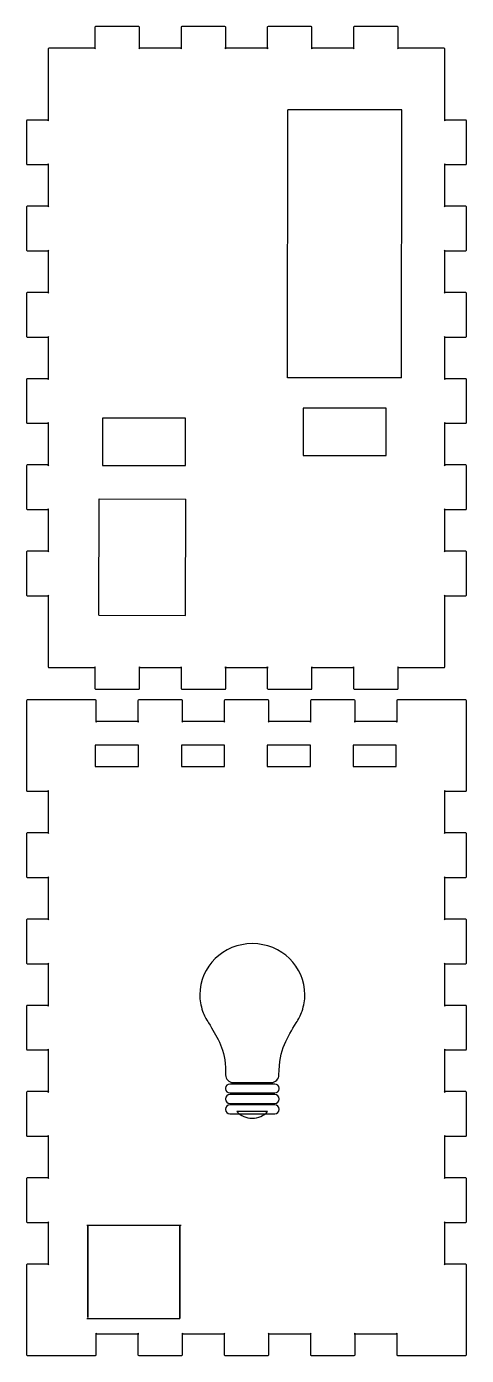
# Model space of a CAD drawing. Extents: x 1 to 189, y -9689 to -9400.
# Drawn here: x 1.1 to 62.3, y -9584.5 to -9399.6 of the extents above; entities that cross this region are included whole.
import ezdxf

# ---------------------------------------------------------------- set-up
doc = ezdxf.new("R2010")
doc.units = 0
doc.layers.get('0').update_dxf_attribs({"linetype": 'CONTINUOUS'})

msp = doc.modelspace()

# ---------------------------------------------------------------- linework, layer by layer
at = {"color": 7}
for points in [[(10.6, -9399.700792), (10.6, -9402.700792)], [(16.701563, -9399.599229), (10.701563, -9399.599229)], [(16.803125, -9402.700792), (16.803125, -9399.700792)], [(22.6, -9399.700792), (22.6, -9402.700792)], [(28.701563, -9399.599229), (22.701563, -9399.599229)], [(28.803125, -9402.700792), (28.803125, -9399.700792)], [(34.6, -9399.700792), (34.6, -9402.700792)], [(40.701563, -9399.599229), (34.701563, -9399.599229)], [(40.803125, -9402.700792), (40.803125, -9399.700792)], [(46.6, -9399.700792), (46.6, -9402.700792)], [(52.701563, -9399.599229), (46.701563, -9399.599229)], [(52.803125, -9402.700792), (52.803125, -9399.700792)], [(4.1, -9402.700792), (4.1, -9402.700792), (4.1, -9412.700792)], [(10.701563, -9402.599229), (4.201563, -9402.599229)], [(22.701563, -9402.599229), (16.701563, -9402.599229)], [(34.701563, -9402.599229), (28.701563, -9402.599229)], [(46.701563, -9402.599229), (40.701563, -9402.599229)], [(59.201563, -9402.599229), (59.201563, -9402.599229), (52.701563, -9402.599229)], [(59.303125, -9412.700792), (59.303125, -9402.700792)], [(37.387889, -9448.47281), (37.438889, -9411.17361)], [(53.31449, -9411.17361), (37.438889, -9411.17361)], [(53.263491, -9448.47281), (53.314491, -9411.17361)], [(1.1, -9412.700792), (1.1, -9418.700792)], [(4.201563, -9412.599229), (1.201563, -9412.599229)], [(62.201563, -9412.599229), (59.201563, -9412.599229)], [(62.303125, -9418.700792), (62.303125, -9412.700792)], [(1.201563, -9418.802354), (4.201563, -9418.802354)], [(4.1, -9418.700792), (4.1, -9424.700792)], [(59.201563, -9418.802354), (62.201563, -9418.802354)], [(59.303125, -9424.700792), (59.303125, -9418.700792)], [(1.1, -9424.700792), (1.1, -9430.700792)], [(4.201563, -9424.599229), (1.201563, -9424.599229)], [(62.201563, -9424.599229), (59.201563, -9424.599229)], [(62.303125, -9430.700792), (62.303125, -9424.700792)], [(1.201563, -9430.802354), (4.201563, -9430.802354)], [(4.1, -9430.700792), (4.1, -9436.700792)], [(59.201563, -9430.802354), (62.201563, -9430.802354)], [(59.303125, -9436.700792), (59.303125, -9430.700792)], [(1.1, -9436.700792), (1.1, -9442.700792)], [(4.201563, -9436.599229), (1.201563, -9436.599229)], [(62.201563, -9436.599229), (59.201563, -9436.599229)], [(62.303125, -9442.700792), (62.303125, -9436.700792)], [(1.201563, -9442.802354), (4.201563, -9442.802354)], [(4.1, -9442.700792), (4.1, -9448.700792)], [(59.201563, -9442.802354), (62.201563, -9442.802354)], [(59.303125, -9448.700792), (59.303125, -9442.700792)], [(53.263491, -9448.47281), (37.387886, -9448.47281)], [(1.1, -9448.700792), (1.1, -9454.700792)], [(4.201563, -9448.599229), (1.201563, -9448.599229)], [(62.201563, -9448.599229), (59.201563, -9448.599229)], [(62.303125, -9454.700792), (62.303125, -9448.700792)], [(1.201563, -9454.802354), (4.201563, -9454.802354)], [(4.1, -9454.700792), (4.1, -9460.700792)], [(59.201563, -9454.802354), (62.201563, -9454.802354)], [(59.303125, -9460.700792), (59.303125, -9454.700792)], [(1.1, -9460.700792), (1.1, -9466.700792)], [(4.201563, -9460.599229), (1.201563, -9460.599229)], [(62.201563, -9460.599229), (59.201563, -9460.599229)], [(62.303125, -9466.700792), (62.303125, -9460.700792)], [(1.201563, -9466.802354), (4.201563, -9466.802354)], [(4.1, -9466.700792), (4.1, -9472.700792)], [(11.148221, -9481.47541), (11.198221, -9465.30501)], [(11.19822, -9465.30501), (23.249012, -9465.35601)], [(23.199011, -9481.52641), (23.249011, -9465.35601)], [(59.201563, -9466.802354), (62.201563, -9466.802354)], [(59.303125, -9472.700792), (59.303125, -9466.700792)], [(1.1, -9472.700792), (1.1, -9478.700792)], [(4.201563, -9472.599229), (1.201563, -9472.599229)], [(62.201563, -9472.599229), (59.201563, -9472.599229)], [(62.303125, -9478.700792), (62.303125, -9472.700792)], [(1.201563, -9478.802354), (4.201563, -9478.802354)], [(4.1, -9478.700792), (4.100001, -9488.700792)], [(59.201563, -9478.802354), (62.201563, -9478.802354)], [(59.303125, -9488.700792), (59.303125, -9488.700792), (59.303125, -9478.700792)], [(11.148221, -9481.47541), (23.199011, -9481.52641)], [(4.201563, -9488.802354), (10.701563, -9488.802354)], [(10.600001, -9488.700792), (10.600001, -9491.700792)], [(16.701563, -9488.802354), (22.701563, -9488.802354)], [(16.803126, -9491.700792), (16.803126, -9488.700792)], [(22.600001, -9488.700792), (22.600001, -9491.700792)], [(28.701563, -9488.802354), (34.701563, -9488.802354)], [(28.803125, -9491.700792), (28.803125, -9488.700792)], [(34.600001, -9488.700792), (34.600001, -9491.700792)], [(40.701563, -9488.802354), (46.701563, -9488.802354)], [(40.803125, -9491.700792), (40.803125, -9488.700792)], [(46.600001, -9488.700792), (46.600001, -9491.700792)], [(52.701563, -9488.802354), (59.201563, -9488.802354)], [(52.803125, -9491.700792), (52.803125, -9488.700792)], [(10.701563, -9491.802354), (16.701563, -9491.802354)], [(22.701563, -9491.802354), (28.701563, -9491.802354)], [(34.701563, -9491.802354), (40.701563, -9491.802354)], [(46.701563, -9491.802354), (52.701563, -9491.802354)], [(1.100001, -9493.399992), (1.100001, -9496.399992), (1.100001, -9505.899992)], [(10.701564, -9493.298429), (4.201564, -9493.298429), (1.201564, -9493.298429)], [(10.803126, -9496.399992), (10.803126, -9493.399992)], [(16.600001, -9493.399992), (16.600001, -9496.399992)], [(22.701564, -9493.298429), (16.701564, -9493.298429)], [(22.803126, -9496.399992), (22.803126, -9493.399992)], [(28.600001, -9493.399992), (28.600001, -9496.399992)], [(34.701564, -9493.298429), (28.701564, -9493.298429)], [(34.803126, -9496.399992), (34.803126, -9493.399992)], [(40.600001, -9493.399992), (40.600001, -9496.399992)], [(46.701564, -9493.298429), (40.701564, -9493.298429)], [(46.803126, -9496.399992), (46.803126, -9493.399992)], [(52.600001, -9493.399992), (52.600001, -9496.399992)], [(62.201564, -9493.298429), (59.201564, -9493.298429), (52.701564, -9493.298429)], [(62.303126, -9505.899992), (62.303126, -9496.399992), (62.303126, -9493.399992)], [(16.701564, -9496.298429), (10.701564, -9496.298429)], [(28.701564, -9496.298429), (22.701564, -9496.298429)], [(40.701564, -9496.298429), (34.701564, -9496.298429)], [(52.701564, -9496.298429), (46.701564, -9496.298429)], [(1.201564, -9506.001554), (4.201564, -9506.001554)], [(4.100001, -9505.899992), (4.100001, -9511.899992)], [(59.201564, -9506.001554), (62.201564, -9506.001554)], [(59.303126, -9511.899992), (59.303126, -9505.899992)], [(1.100001, -9511.899992), (1.100001, -9517.899992)], [(4.201564, -9511.798429), (1.201564, -9511.798429)], [(62.201564, -9511.798429), (59.201564, -9511.798429)], [(62.303126, -9517.899992), (62.303126, -9511.899992)], [(1.201564, -9518.001554), (4.201564, -9518.001554)], [(4.100001, -9517.899992), (4.100001, -9523.899992)], [(59.201564, -9518.001554), (62.201564, -9518.001554)], [(59.303126, -9523.899992), (59.303126, -9517.899992)], [(1.100001, -9523.899992), (1.100001, -9529.899992)], [(4.201564, -9523.798429), (1.201564, -9523.798429)], [(62.201564, -9523.798429), (59.201564, -9523.798429)], [(62.303126, -9529.899992), (62.303126, -9523.899992)], [(1.201564, -9530.001554), (4.201564, -9530.001554)], [(4.100001, -9529.899992), (4.100001, -9535.899992)], [(59.201564, -9530.001554), (62.201564, -9530.001554)], [(59.303126, -9535.899992), (59.303126, -9529.899992)], [(1.100001, -9535.899992), (1.100001, -9541.899992)], [(4.201564, -9535.798429), (1.201564, -9535.798429)], [(25.584, -9536.602458), (25.582936, -9536.602458)], [(39.444302, -9536.602458), (39.443238, -9536.602458)], [(62.201564, -9535.798429), (59.201564, -9535.798429)], [(62.303126, -9541.899992), (62.303126, -9535.899992)], [(1.201564, -9542.001554), (4.201564, -9542.001554)], [(4.100001, -9541.899992), (4.100001, -9547.899992)], [(59.201564, -9542.001554), (62.201564, -9542.001554)], [(59.303126, -9547.899992), (59.303126, -9541.899992)], [(28.789162, -9544.42143), (28.789162, -9545.479323)], [(1.100001, -9547.899992), (1.100001, -9553.899992)], [(4.201564, -9547.798429), (1.201564, -9547.798429)], [(28.789162, -9547.328256), (28.789162, -9547.391349)], [(35.631947, -9546.739113), (29.395078, -9546.739113)], [(29.395078, -9547.980492), (35.631947, -9547.980492)], [(35.631947, -9548.187147), (29.395078, -9548.187147)], [(29.854356, -9546.531837), (35.136701, -9546.531837)], [(36.238076, -9547.391349), (36.238076, -9547.328256)], [(62.201564, -9547.798429), (59.201564, -9547.798429)], [(62.303126, -9553.899992), (62.303126, -9547.899992)], [(28.789162, -9548.776291), (28.789162, -9548.839383)], [(29.395078, -9549.428527), (35.631947, -9549.428527)], [(35.631947, -9549.635182), (29.395078, -9549.635182)], [(36.238076, -9548.839383), (36.238076, -9548.776291)], [(28.789162, -9550.224325), (28.789162, -9550.287418)], [(29.395078, -9550.876561), (35.631947, -9550.876561)], [(34.628259, -9550.554462), (30.362798, -9550.554462)], [(36.238076, -9550.287418), (36.238076, -9550.224325)], [(4.100001, -9553.899992), (4.100001, -9559.899992)], [(59.303126, -9559.899992), (59.303126, -9553.899992)], [(1.201564, -9554.001554), (4.201564, -9554.001554)], [(59.201564, -9554.001554), (62.201564, -9554.001554)], [(1.100001, -9559.899992), (1.100001, -9565.899992)], [(4.201564, -9559.798429), (1.201564, -9559.798429)], [(62.201564, -9559.798429), (59.201564, -9559.798429)], [(62.303126, -9565.899992), (62.303126, -9559.899992)], [(1.201564, -9566.001554), (4.201564, -9566.001554)], [(4.100001, -9565.899992), (4.100001, -9571.899992)], [(9.479393, -9566.392254), (22.597829, -9566.392254)], [(59.201564, -9566.001554), (62.201564, -9566.001554)], [(59.303126, -9571.899992), (59.303126, -9565.899992)], [(1.100001, -9571.899992), (1.100001, -9581.399992), (1.100002, -9584.399992)], [(4.201564, -9571.798429), (1.201564, -9571.798429)], [(62.201564, -9571.798429), (59.201564, -9571.798429)], [(62.303126, -9584.399992), (62.303126, -9581.399992), (62.303126, -9571.899992)], [(9.474847, -9579.341554), (22.436189, -9579.341554)], [(10.701564, -9581.501554), (16.701564, -9581.501554)], [(10.803126, -9584.399992), (10.803126, -9581.399992)], [(16.600002, -9581.399992), (16.600002, -9584.399992)], [(22.701564, -9581.501554), (28.701564, -9581.501554)], [(22.803126, -9584.399992), (22.803126, -9581.399992)], [(28.600002, -9581.399992), (28.600002, -9584.399992)], [(34.701564, -9581.501554), (40.701564, -9581.501554)], [(34.803126, -9584.399992), (34.803126, -9581.399992)], [(40.600002, -9581.399992), (40.600002, -9584.399992)], [(46.701564, -9581.501554), (52.701564, -9581.501554)], [(46.803126, -9584.399992), (46.803126, -9581.399992)], [(52.600002, -9581.399992), (52.600002, -9584.399992)], [(1.201564, -9584.501554), (4.201564, -9584.501554)], [(4.201564, -9584.501554), (10.701564, -9584.501554)], [(16.701564, -9584.501554), (22.701564, -9584.501554)], [(28.701564, -9584.501554), (34.701564, -9584.501554)], [(40.701564, -9584.501554), (46.701564, -9584.501554)], [(52.701564, -9584.501554), (59.201564, -9584.501554), (62.201564, -9584.501554)]]:
    msp.add_lwpolyline(points, dxfattribs=at)
for points in [[(39.590624, -9459.30061), (51.146822, -9459.30061), (51.146822, -9452.70641), (39.590624, -9452.70641)], [(11.645647, -9460.66341), (23.201854, -9460.66341), (23.201854, -9454.06921), (11.645647, -9454.06921)], [(4.201563, -9488.802354)], [(16.65733, -9499.575154), (10.657323, -9499.575154), (10.657323, -9502.575154), (16.65733, -9502.575154)], [(28.657344, -9499.575154), (22.657333, -9499.575154), (22.657333, -9502.575154), (28.657344, -9502.575154)], [(40.600001, -9499.575154), (34.600004, -9499.575154), (34.600004, -9502.575154), (40.600001, -9502.575154)], [(52.546941, -9499.575154), (46.54694, -9499.575154), (46.54694, -9502.575154), (52.546941, -9502.575154)], [(39.444302, -9536.602458)], [(32.495529, -9551.482446)], [(9.641656, -9566.392254), (9.641656, -9579.222754)], [(22.436189, -9566.392254), (22.436189, -9579.341554)]]:
    msp.add_lwpolyline(points, close=True, dxfattribs=at)
for points in [[(10.701563, -9399.599229), (10.646875, -9399.599229), (10.6, -9399.642199), (10.6, -9399.700792)], [(16.803125, -9399.700792), (16.803125, -9399.646102), (16.760155, -9399.599229), (16.701563, -9399.599229)], [(22.701563, -9399.599229), (22.646873, -9399.599229), (22.6, -9399.642199), (22.6, -9399.700792)], [(28.803125, -9399.700792), (28.803125, -9399.646102), (28.760155, -9399.599229), (28.701563, -9399.599229)], [(34.701563, -9399.599229), (34.646873, -9399.599229), (34.6, -9399.642199), (34.6, -9399.700792)], [(40.803125, -9399.700792), (40.803125, -9399.646102), (40.760155, -9399.599229), (40.701563, -9399.599229)], [(46.701563, -9399.599229), (46.646873, -9399.599229), (46.6, -9399.642199), (46.6, -9399.700792)], [(52.803125, -9399.700792), (52.803125, -9399.646102), (52.760155, -9399.599229), (52.701563, -9399.599229)], [(4.201563, -9402.599229), (4.146875, -9402.599229), (4.1, -9402.642199), (4.1, -9402.700792)], [(10.6, -9402.700792), (10.6, -9402.646102), (10.642969, -9402.599229), (10.701563, -9402.599229)], [(16.701563, -9402.599229), (16.756253, -9402.599229), (16.803125, -9402.642199), (16.803125, -9402.700792)], [(22.6, -9402.700792), (22.6, -9402.646102), (22.64297, -9402.599229), (22.701563, -9402.599229)], [(28.701563, -9402.599229), (28.756253, -9402.599229), (28.803125, -9402.642199), (28.803125, -9402.700792)], [(34.6, -9402.700792), (34.6, -9402.646102), (34.64297, -9402.599229), (34.701563, -9402.599229)], [(40.701563, -9402.599229), (40.756253, -9402.599229), (40.803125, -9402.642199), (40.803125, -9402.700792)], [(46.6, -9402.700792), (46.6, -9402.646102), (46.64297, -9402.599229), (46.701563, -9402.599229)], [(52.701563, -9402.599229), (52.756253, -9402.599229), (52.803125, -9402.642199), (52.803125, -9402.700792)], [(59.303125, -9402.700792), (59.303125, -9402.646102), (59.260155, -9402.599229), (59.201563, -9402.599229)], [(1.201563, -9412.599229), (1.146875, -9412.599229), (1.1, -9412.642199), (1.1, -9412.700792)], [(4.1, -9412.700792), (4.1, -9412.646102), (4.142969, -9412.599229), (4.201563, -9412.599229)], [(59.201563, -9412.599229), (59.256253, -9412.599229), (59.303125, -9412.642199), (59.303125, -9412.700792)], [(62.303125, -9412.700792), (62.303125, -9412.646102), (62.260155, -9412.599229), (62.201563, -9412.599229)], [(1.1, -9418.700792), (1.1, -9418.755479), (1.142969, -9418.802354), (1.201563, -9418.802354)], [(4.201563, -9418.802354), (4.146875, -9418.802354), (4.1, -9418.759384), (4.1, -9418.700792)], [(59.303125, -9418.700792), (59.303125, -9418.755479), (59.260157, -9418.802354), (59.201563, -9418.802354)], [(62.201563, -9418.802354), (62.256253, -9418.802354), (62.303125, -9418.759384), (62.303125, -9418.700792)], [(1.201563, -9424.599229), (1.146875, -9424.599229), (1.1, -9424.642199), (1.1, -9424.700792)], [(4.1, -9424.700792), (4.1, -9424.646102), (4.142969, -9424.599229), (4.201563, -9424.599229)], [(59.201563, -9424.599229), (59.256253, -9424.599229), (59.303125, -9424.642199), (59.303125, -9424.700792)], [(62.303125, -9424.700792), (62.303125, -9424.646102), (62.260155, -9424.599229), (62.201563, -9424.599229)], [(1.1, -9430.700792), (1.1, -9430.755479), (1.142969, -9430.802354), (1.201563, -9430.802354)], [(4.201563, -9430.802354), (4.146875, -9430.802354), (4.1, -9430.759384), (4.1, -9430.700792)], [(59.303125, -9430.700792), (59.303125, -9430.755479), (59.260157, -9430.802354), (59.201563, -9430.802354)], [(62.201563, -9430.802354), (62.256253, -9430.802354), (62.303125, -9430.759384), (62.303125, -9430.700792)], [(1.201563, -9436.599229), (1.146875, -9436.599229), (1.1, -9436.642199), (1.1, -9436.700792)], [(4.1, -9436.700792), (4.1, -9436.646102), (4.142969, -9436.599229), (4.201563, -9436.599229)], [(59.201563, -9436.599229), (59.256253, -9436.599229), (59.303125, -9436.642199), (59.303125, -9436.700792)], [(62.303125, -9436.700792), (62.303125, -9436.646102), (62.260155, -9436.599229), (62.201563, -9436.599229)], [(1.1, -9442.700792), (1.1, -9442.755479), (1.142969, -9442.802354), (1.201563, -9442.802354)], [(4.201563, -9442.802354), (4.146875, -9442.802354), (4.1, -9442.759384), (4.1, -9442.700792)], [(59.303125, -9442.700792), (59.303125, -9442.755479), (59.260157, -9442.802354), (59.201563, -9442.802354)], [(62.201563, -9442.802354), (62.256253, -9442.802354), (62.303125, -9442.759384), (62.303125, -9442.700792)], [(1.201563, -9448.599229), (1.146875, -9448.599229), (1.1, -9448.642199), (1.1, -9448.700792)], [(4.1, -9448.700792), (4.1, -9448.646102), (4.142969, -9448.599229), (4.201563, -9448.599229)], [(59.201563, -9448.599229), (59.256253, -9448.599229), (59.303125, -9448.642199), (59.303125, -9448.700792)], [(62.303125, -9448.700792), (62.303125, -9448.646102), (62.260155, -9448.599229), (62.201563, -9448.599229)], [(1.1, -9454.700792), (1.1, -9454.755479), (1.142969, -9454.802354), (1.201563, -9454.802354)], [(4.201563, -9454.802354), (4.146875, -9454.802354), (4.1, -9454.759384), (4.1, -9454.700792)], [(59.303125, -9454.700792), (59.303125, -9454.755479), (59.260157, -9454.802354), (59.201563, -9454.802354)], [(62.201563, -9454.802354), (62.256253, -9454.802354), (62.303125, -9454.759384), (62.303125, -9454.700792)], [(1.201563, -9460.599229), (1.146875, -9460.599229), (1.1, -9460.642199), (1.1, -9460.700792)], [(4.1, -9460.700792), (4.1, -9460.646102), (4.142969, -9460.599229), (4.201563, -9460.599229)], [(59.201563, -9460.599229), (59.256253, -9460.599229), (59.303125, -9460.642199), (59.303125, -9460.700792)], [(62.303125, -9460.700792), (62.303125, -9460.646102), (62.260155, -9460.599229), (62.201563, -9460.599229)], [(1.1, -9466.700792), (1.1, -9466.755479), (1.142969, -9466.802354), (1.201563, -9466.802354)], [(4.201563, -9466.802354), (4.146875, -9466.802354), (4.1, -9466.759384), (4.1, -9466.700792)], [(59.303125, -9466.700792), (59.303125, -9466.755479), (59.260157, -9466.802354), (59.201563, -9466.802354)], [(62.201563, -9466.802354), (62.256253, -9466.802354), (62.303125, -9466.759384), (62.303125, -9466.700792)], [(1.201563, -9472.599229), (1.146875, -9472.599229), (1.1, -9472.642199), (1.1, -9472.700792)], [(4.1, -9472.700792), (4.1, -9472.646102), (4.142969, -9472.599229), (4.201563, -9472.599229)], [(59.201563, -9472.599229), (59.256253, -9472.599229), (59.303125, -9472.642199), (59.303125, -9472.700792)], [(62.303125, -9472.700792), (62.303125, -9472.646102), (62.260155, -9472.599229), (62.201563, -9472.599229)], [(1.1, -9478.700792), (1.1, -9478.755479), (1.142969, -9478.802354), (1.201563, -9478.802354)], [(4.201563, -9478.802354), (4.146875, -9478.802354), (4.1, -9478.759384), (4.1, -9478.700792)], [(59.303125, -9478.700792), (59.303125, -9478.755479), (59.260157, -9478.802354), (59.201563, -9478.802354)], [(62.201563, -9478.802354), (62.256253, -9478.802354), (62.303125, -9478.759384), (62.303125, -9478.700792)], [(4.100001, -9488.700792), (4.100001, -9488.755479), (4.142969, -9488.802354), (4.201563, -9488.802354)], [(10.701563, -9488.802354), (10.646875, -9488.802354), (10.600001, -9488.759385), (10.600001, -9488.700792)], [(16.803126, -9488.700792), (16.803126, -9488.755479), (16.760157, -9488.802354), (16.701563, -9488.802354)], [(22.701563, -9488.802354), (22.646873, -9488.802354), (22.600001, -9488.759385), (22.600001, -9488.700792)], [(28.803125, -9488.700792), (28.803125, -9488.755479), (28.760157, -9488.802354), (28.701563, -9488.802354)], [(34.701563, -9488.802354), (34.646873, -9488.802354), (34.600001, -9488.759385), (34.600001, -9488.700792)], [(40.803125, -9488.700792), (40.803125, -9488.755479), (40.760157, -9488.802354), (40.701563, -9488.802354)], [(46.701563, -9488.802354), (46.646873, -9488.802354), (46.600001, -9488.759385), (46.600001, -9488.700792)], [(52.803125, -9488.700792), (52.803125, -9488.755479), (52.760157, -9488.802354), (52.701563, -9488.802354)], [(59.201563, -9488.802354), (59.256253, -9488.802354), (59.303125, -9488.759385), (59.303125, -9488.700792)], [(10.600001, -9491.700792), (10.600001, -9491.755479), (10.642969, -9491.802354), (10.701563, -9491.802354)], [(16.701563, -9491.802354), (16.756253, -9491.802354), (16.803126, -9491.759385), (16.803126, -9491.700792)], [(22.600001, -9491.700792), (22.600001, -9491.755479), (22.642969, -9491.802354), (22.701563, -9491.802354)], [(28.701563, -9491.802354), (28.756253, -9491.802354), (28.803125, -9491.759385), (28.803125, -9491.700792)], [(34.600001, -9491.700792), (34.600001, -9491.755479), (34.642969, -9491.802354), (34.701563, -9491.802354)], [(40.701563, -9491.802354), (40.756253, -9491.802354), (40.803125, -9491.759385), (40.803125, -9491.700792)], [(46.600001, -9491.700792), (46.600001, -9491.755479), (46.642969, -9491.802354), (46.701563, -9491.802354)], [(52.701563, -9491.802354), (52.756253, -9491.802354), (52.803125, -9491.759385), (52.803125, -9491.700792)], [(1.201564, -9493.298429), (1.146876, -9493.298429), (1.100001, -9493.341399), (1.100001, -9493.399992)], [(10.803126, -9493.399992), (10.803126, -9493.345302), (10.760158, -9493.298429), (10.701564, -9493.298429)], [(16.701564, -9493.298429), (16.646874, -9493.298429), (16.600001, -9493.341399), (16.600001, -9493.399992)], [(22.803126, -9493.399992), (22.803126, -9493.345302), (22.760156, -9493.298429), (22.701564, -9493.298429)], [(28.701564, -9493.298429), (28.646874, -9493.298429), (28.600001, -9493.341399), (28.600001, -9493.399992)], [(34.803126, -9493.399992), (34.803126, -9493.345302), (34.760156, -9493.298429), (34.701564, -9493.298429)], [(40.701564, -9493.298429), (40.646874, -9493.298429), (40.600001, -9493.341399), (40.600001, -9493.399992)], [(46.803126, -9493.399992), (46.803126, -9493.345302), (46.760156, -9493.298429), (46.701564, -9493.298429)], [(52.701564, -9493.298429), (52.646874, -9493.298429), (52.600001, -9493.341399), (52.600001, -9493.399992)], [(62.303126, -9493.399992), (62.303126, -9493.345302), (62.260156, -9493.298429), (62.201564, -9493.298429)], [(10.701564, -9496.298429), (10.756251, -9496.298429), (10.803126, -9496.341399), (10.803126, -9496.399992)], [(16.600001, -9496.399992), (16.600001, -9496.345302), (16.642971, -9496.298429), (16.701564, -9496.298429)], [(22.701564, -9496.298429), (22.756254, -9496.298429), (22.803126, -9496.341399), (22.803126, -9496.399992)], [(28.600001, -9496.399992), (28.600001, -9496.345302), (28.642971, -9496.298429), (28.701564, -9496.298429)], [(34.701564, -9496.298429), (34.756254, -9496.298429), (34.803126, -9496.341399), (34.803126, -9496.399992)], [(40.600001, -9496.399992), (40.600001, -9496.345302), (40.642971, -9496.298429), (40.701564, -9496.298429)], [(46.701564, -9496.298429), (46.756254, -9496.298429), (46.803126, -9496.341399), (46.803126, -9496.399992)], [(52.600001, -9496.399992), (52.600001, -9496.345302), (52.642971, -9496.298429), (52.701564, -9496.298429)], [(1.100001, -9505.899992), (1.100001, -9505.954679), (1.14297, -9506.001554), (1.201564, -9506.001554)], [(4.201564, -9506.001554), (4.146876, -9506.001554), (4.100001, -9505.958584), (4.100001, -9505.899992)], [(59.303126, -9505.899992), (59.303126, -9505.954679), (59.260158, -9506.001554), (59.201564, -9506.001554)], [(62.201564, -9506.001554), (62.256254, -9506.001554), (62.303126, -9505.958584), (62.303126, -9505.899992)], [(1.201564, -9511.798429), (1.146876, -9511.798429), (1.100001, -9511.841399), (1.100001, -9511.899992)], [(4.100001, -9511.899992), (4.100001, -9511.845302), (4.14297, -9511.798429), (4.201564, -9511.798429)], [(59.201564, -9511.798429), (59.256254, -9511.798429), (59.303126, -9511.841399), (59.303126, -9511.899992)], [(62.303126, -9511.899992), (62.303126, -9511.845302), (62.260156, -9511.798429), (62.201564, -9511.798429)], [(1.100001, -9517.899992), (1.100001, -9517.954679), (1.14297, -9518.001554), (1.201564, -9518.001554)], [(4.201564, -9518.001554), (4.146876, -9518.001554), (4.100001, -9517.958584), (4.100001, -9517.899992)], [(59.303126, -9517.899992), (59.303126, -9517.954679), (59.260158, -9518.001554), (59.201564, -9518.001554)], [(62.201564, -9518.001554), (62.256254, -9518.001554), (62.303126, -9517.958584), (62.303126, -9517.899992)], [(1.201564, -9523.798429), (1.146876, -9523.798429), (1.100001, -9523.841399), (1.100001, -9523.899992)], [(4.100001, -9523.899992), (4.100001, -9523.845302), (4.14297, -9523.798429), (4.201564, -9523.798429)], [(59.201564, -9523.798429), (59.256254, -9523.798429), (59.303126, -9523.841399), (59.303126, -9523.899992)], [(62.303126, -9523.899992), (62.303126, -9523.845302), (62.260156, -9523.798429), (62.201564, -9523.798429)], [(32.513619, -9527.203473), (28.477371, -9527.203473), (25.20517, -9530.400319), (25.20517, -9534.323458)], [(39.822068, -9534.31808), (39.822068, -9530.394941), (36.549866, -9527.203473), (32.513619, -9527.203473)], [(1.100001, -9529.899992), (1.100001, -9529.954679), (1.14297, -9530.001554), (1.201564, -9530.001554)], [(4.201564, -9530.001554), (4.146876, -9530.001554), (4.100001, -9529.958584), (4.100001, -9529.899992)], [(59.303126, -9529.899992), (59.303126, -9529.954679), (59.260158, -9530.001554), (59.201564, -9530.001554)], [(62.201564, -9530.001554), (62.256254, -9530.001554), (62.303126, -9529.958584), (62.303126, -9529.899992)], [(25.20517, -9534.323458), (25.20517, -9535.114499), (25.338399, -9535.775009), (25.584, -9536.602458)], [(39.443238, -9536.602458), (39.688839, -9535.775009), (39.822068, -9535.10912), (39.822068, -9534.31808)], [(1.201564, -9535.798429), (1.146876, -9535.798429), (1.100001, -9535.841399), (1.100001, -9535.899992)], [(4.100001, -9535.899992), (4.100001, -9535.845302), (4.14297, -9535.798429), (4.201564, -9535.798429)], [(25.582936, -9536.602458), (25.584426, -9536.602458), (25.586128, -9536.58777), (25.587618, -9536.591494)], [(25.587618, -9536.591494), (25.791293, -9537.177948), (26.082013, -9537.719099), (26.42743, -9538.225704)], [(38.610023, -9538.21412), (38.95544, -9537.707515), (39.236158, -9537.177534), (39.439832, -9536.59108)], [(39.439832, -9536.59108), (39.441322, -9536.587564), (39.442812, -9536.602458), (39.444302, -9536.602458)], [(59.201564, -9535.798429), (59.256254, -9535.798429), (59.303126, -9535.841399), (59.303126, -9535.899992)], [(62.303126, -9535.899992), (62.303126, -9535.845302), (62.260156, -9535.798429), (62.201564, -9535.798429)], [(26.42743, -9538.225704), (27.481345, -9540.08043), (28.576335, -9541.469095), (28.789162, -9544.42143)], [(36.222114, -9545.478082), (36.222114, -9541.776492), (37.437351, -9540.277776), (38.610023, -9538.21412)], [(1.100001, -9541.899992), (1.100001, -9541.954679), (1.14297, -9542.001554), (1.201564, -9542.001554)], [(4.201564, -9542.001554), (4.146876, -9542.001554), (4.100001, -9541.958584), (4.100001, -9541.899992)], [(59.303126, -9541.899992), (59.303126, -9541.954679), (59.260158, -9542.001554), (59.201564, -9542.001554)], [(62.201564, -9542.001554), (62.256254, -9542.001554), (62.303126, -9541.958584), (62.303126, -9541.899992)], [(28.789162, -9545.479323), (28.789162, -9546.061846), (29.254825, -9546.531837), (29.854356, -9546.531837)], [(35.136701, -9546.531837), (35.736232, -9546.531837), (36.222114, -9546.060812), (36.222114, -9545.478082)], [(1.201564, -9547.798429), (1.146876, -9547.798429), (1.100001, -9547.841399), (1.100001, -9547.899992)], [(4.100001, -9547.899992), (4.100001, -9547.845302), (4.14297, -9547.798429), (4.201564, -9547.798429)], [(29.395078, -9546.739113), (29.060515, -9546.739113), (28.789162, -9547.002862), (28.789162, -9547.328256)], [(28.789162, -9547.391349), (28.789162, -9547.716743), (29.060515, -9547.980492), (29.395078, -9547.980492)], [(29.395078, -9548.187147), (29.060302, -9548.187147), (28.789162, -9548.450896), (28.789162, -9548.776291)], [(36.238076, -9547.328256), (36.238076, -9547.002862), (35.966723, -9546.739113), (35.631947, -9546.739113)], [(35.631947, -9547.980492), (35.966723, -9547.980492), (36.238076, -9547.716743), (36.238076, -9547.391349)], [(36.238076, -9548.776291), (36.238076, -9548.450896), (35.966723, -9548.187147), (35.631947, -9548.187147)], [(59.201564, -9547.798429), (59.256254, -9547.798429), (59.303126, -9547.841399), (59.303126, -9547.899992)], [(62.303126, -9547.899992), (62.303126, -9547.845302), (62.260156, -9547.798429), (62.201564, -9547.798429)], [(28.789162, -9548.839383), (28.789162, -9549.164777), (29.060515, -9549.428527), (29.395078, -9549.428527)], [(29.395078, -9549.635182), (29.060302, -9549.635182), (28.789162, -9549.898931), (28.789162, -9550.224325)], [(35.631947, -9549.428527), (35.966723, -9549.428527), (36.238076, -9549.164777), (36.238076, -9548.839383)], [(36.238076, -9550.224325), (36.238076, -9549.898931), (35.966723, -9549.635182), (35.631947, -9549.635182)], [(28.789162, -9550.287418), (28.789162, -9550.612812), (29.060515, -9550.876561), (29.395078, -9550.876561)], [(30.362798, -9550.554462), (30.886563, -9551.175049), (31.647842, -9551.482446), (32.495529, -9551.482446)], [(32.495529, -9551.482446), (33.343215, -9551.482446), (34.104494, -9551.175049), (34.628259, -9550.554462)], [(35.631947, -9550.876561), (35.966723, -9550.876561), (36.238076, -9550.612812), (36.238076, -9550.287418)], [(1.100001, -9553.899992), (1.100001, -9553.954679), (1.14297, -9554.001554), (1.201564, -9554.001554)], [(4.201564, -9554.001554), (4.146876, -9554.001554), (4.100001, -9553.958584), (4.100001, -9553.899992)], [(59.303126, -9553.899992), (59.303126, -9553.954679), (59.260158, -9554.001554), (59.201564, -9554.001554)], [(62.201564, -9554.001554), (62.256254, -9554.001554), (62.303126, -9553.958584), (62.303126, -9553.899992)], [(1.201564, -9559.798429), (1.146876, -9559.798429), (1.100001, -9559.841399), (1.100001, -9559.899992)], [(4.100001, -9559.899992), (4.100001, -9559.845302), (4.14297, -9559.798429), (4.201564, -9559.798429)], [(59.201564, -9559.798429), (59.256254, -9559.798429), (59.303126, -9559.841399), (59.303126, -9559.899992)], [(62.303126, -9559.899992), (62.303126, -9559.845302), (62.260156, -9559.798429), (62.201564, -9559.798429)], [(1.100001, -9565.899992), (1.100001, -9565.954679), (1.14297, -9566.001554), (1.201564, -9566.001554)], [(4.201564, -9566.001554), (4.146876, -9566.001554), (4.100001, -9565.958584), (4.100001, -9565.899992)], [(59.303126, -9565.899992), (59.303126, -9565.954679), (59.260158, -9566.001554), (59.201564, -9566.001554)], [(62.201564, -9566.001554), (62.256254, -9566.001554), (62.303126, -9565.958584), (62.303126, -9565.899992)], [(1.201564, -9571.798429), (1.146876, -9571.798429), (1.100001, -9571.841399), (1.100001, -9571.899992)], [(4.100001, -9571.899992), (4.100001, -9571.845302), (4.14297, -9571.798429), (4.201564, -9571.798429)], [(59.201564, -9571.798429), (59.256254, -9571.798429), (59.303126, -9571.841399), (59.303126, -9571.899992)], [(62.303126, -9571.899992), (62.303126, -9571.845302), (62.260156, -9571.798429), (62.201564, -9571.798429)], [(10.803126, -9581.399992), (10.803126, -9581.454679), (10.760158, -9581.501554), (10.701564, -9581.501554)], [(16.701564, -9581.501554), (16.646874, -9581.501554), (16.600002, -9581.458585), (16.600002, -9581.399992)], [(22.803126, -9581.399992), (22.803126, -9581.454679), (22.760158, -9581.501554), (22.701564, -9581.501554)], [(28.701564, -9581.501554), (28.646874, -9581.501554), (28.600002, -9581.458585), (28.600002, -9581.399992)], [(34.803126, -9581.399992), (34.803126, -9581.454679), (34.760158, -9581.501554), (34.701564, -9581.501554)], [(40.701564, -9581.501554), (40.646874, -9581.501554), (40.600002, -9581.458585), (40.600002, -9581.399992)], [(46.803126, -9581.399992), (46.803126, -9581.454679), (46.760158, -9581.501554), (46.701564, -9581.501554)], [(52.701564, -9581.501554), (52.646874, -9581.501554), (52.600002, -9581.458585), (52.600002, -9581.399992)], [(1.100002, -9584.399992), (1.100002, -9584.454679), (1.14297, -9584.501554), (1.201564, -9584.501554)], [(10.701564, -9584.501554), (10.756252, -9584.501554), (10.803126, -9584.458585), (10.803126, -9584.399992)], [(16.600002, -9584.399992), (16.600002, -9584.454679), (16.64297, -9584.501554), (16.701564, -9584.501554)], [(22.701564, -9584.501554), (22.756254, -9584.501554), (22.803126, -9584.458585), (22.803126, -9584.399992)], [(28.600002, -9584.399992), (28.600002, -9584.454679), (28.64297, -9584.501554), (28.701564, -9584.501554)], [(34.701564, -9584.501554), (34.756254, -9584.501554), (34.803126, -9584.458585), (34.803126, -9584.399992)], [(40.600002, -9584.399992), (40.600002, -9584.454679), (40.64297, -9584.501554), (40.701564, -9584.501554)], [(46.701564, -9584.501554), (46.756254, -9584.501554), (46.803126, -9584.458585), (46.803126, -9584.399992)], [(52.600002, -9584.399992), (52.600002, -9584.454679), (52.64297, -9584.501554), (52.701564, -9584.501554)], [(62.201564, -9584.501554), (62.256254, -9584.501554), (62.303126, -9584.458585), (62.303126, -9584.399992)]]:
    msp.add_open_spline(points, degree=3, dxfattribs=at)

doc.saveas('drawing.dxf')
